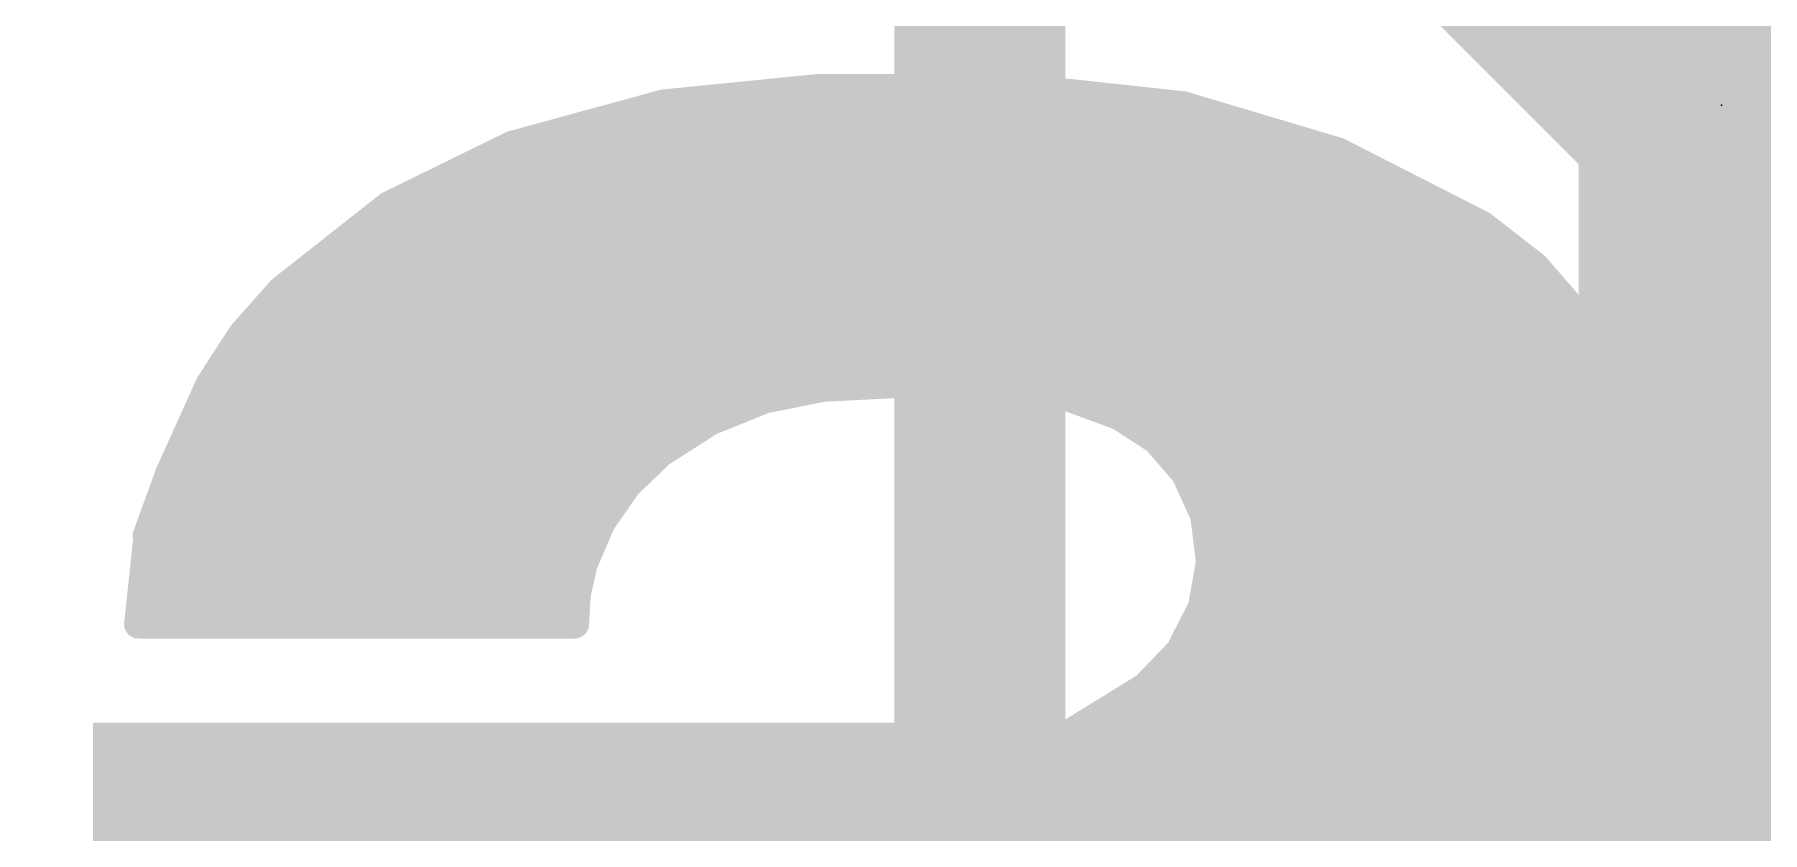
# Model space of a CAD drawing. Extents: x -0.1 to 42, y -11.4 to 16.1.
# Drawn here: x 34.058 to 35.597, y 8.242 to 8.953 of the extents above; entities that cross this region are included whole.
import ezdxf

# ---------------------------------------------------------------- set-up
doc = ezdxf.new("R2010")
doc.units = 0
for name, color, linetype in [('1', 12, 'CONTINUOUS'), ('16', 132, 'CONTINUOUS'), ('22', 40, 'CONTINUOUS'), ('23', 53, 'CONTINUOUS'), ('51', 53, 'CONTINUOUS')]:
    doc.layers.add(name, color=color, linetype=linetype)

# ---------------------------------------------------------------- blocks, each defined once
blk = doc.blocks.new('RECT')
blk.add_solid([(-0.5, -0.5), (0.5, -0.5), (-0.5, 0.5), (0.5, 0.5)])

msp = doc.modelspace()

# ---------------------------------------------------------------- linework, layer by layer
at = {"layer": '1', "const_width": 0.254}
msp.add_lwpolyline([(35.56, 4.445), (35.56, 9.525)], dxfattribs=at)
at = {"layer": '16', "const_width": 0.254}
msp.add_lwpolyline([(33.274, 11.176), (40.259, 4.191)], dxfattribs=at)
at = {"layer": '22', "const_width": 0.0254}
for points in [[(34.6181, 8.8913), (34.7574, 8.9052)], [(34.7574, 8.9052), (34.9377, 8.9052)], [(34.9377, 8.9052), (35.0807, 8.8897)], [(34.483, 8.8544), (34.6181, 8.8913)], [(34.6134, 8.89), (35.0781, 8.89)], [(35.0807, 8.8897), (35.2185, 8.8486)], [(34.3733, 8.8006), (34.483, 8.8544)], [(34.5204, 8.8646), (35.165, 8.8646)], [(34.452, 8.8392), (35.237, 8.8392)], [(35.2185, 8.8486), (35.3466, 8.7833)], [(34.4002, 8.8138), (35.2868, 8.8138)], [(34.2773, 8.7249), (34.3733, 8.8006)], [(34.3578, 8.7884), (35.3366, 8.7884)], [(35.3466, 8.7833), (35.3941, 8.7464)], [(34.3256, 8.763), (35.3727, 8.763)], [(34.3637, 8.6284), (34.8183, 8.7605)], [(34.8183, 8.7605), (35.2374, 8.6512)], [(34.8234, 8.7503), (34.4018, 8.6157)], [(35.2019, 8.636), (34.8234, 8.7503)], [(35.3941, 8.7464), (35.4336, 8.7009)], [(34.2934, 8.7376), (34.7836, 8.7376)], [(34.7395, 8.7376), (34.9061, 8.7376)], [(34.8655, 8.7376), (35.4018, 8.7376)], [(34.2424, 8.6854), (34.2773, 8.7249)], [(34.2661, 8.7122), (34.7041, 8.7122)], [(34.6521, 8.7122), (35.0035, 8.7122)], [(34.9496, 8.7122), (35.4238, 8.7122)], [(35.4336, 8.7009), (35.4635, 8.6487)], [(34.2138, 8.6411), (34.2424, 8.6854)], [(34.2437, 8.6868), (34.6245, 8.6868)], [(34.5647, 8.6868), (35.1009, 8.6868)], [(35.0337, 8.6868), (35.4417, 8.6868)], [(34.2269, 8.6614), (34.5449, 8.6614)], [(34.4773, 8.6614), (35.1983, 8.6614)], [(35.1178, 8.6614), (35.4562, 8.6614)], [(35.2374, 8.6512), (35.1841, 8.3464)], [(34.1782, 8.5623), (34.2138, 8.6411)], [(34.2115, 8.636), (34.4654, 8.636)], [(34.3899, 8.636), (34.7474, 8.636)], [(34.7599, 8.6385), (34.7083, 8.6282)], [(34.8463, 8.643), (34.7599, 8.6385)], [(34.9326, 8.6385), (34.8463, 8.643)], [(34.9794, 8.6296), (34.9326, 8.6385)], [(34.9458, 8.636), (35.2347, 8.636)], [(35.1536, 8.3617), (35.2019, 8.636)], [(35.2019, 8.636), (35.4677, 8.636)], [(35.4635, 8.6487), (35.4993, 8.5404)], [(34.1579, 8.4988), (34.3637, 8.6284)], [(34.7083, 8.6282), (34.6594, 8.6085)], [(35.0241, 8.6131), (34.9794, 8.6296)], [(34.2, 8.6106), (34.3949, 8.6106)], [(34.4018, 8.6157), (34.2062, 8.4709)], [(34.3354, 8.6106), (34.6646, 8.6106)], [(34.6594, 8.6085), (34.6151, 8.5801)], [(35.0568, 8.5918), (35.0241, 8.6131)], [(35.0279, 8.6106), (35.2303, 8.6106)], [(35.1974, 8.6106), (35.4761, 8.6106)], [(35.0825, 8.5623), (35.0568, 8.5918)], [(34.1885, 8.5852), (34.3606, 8.5852)], [(34.2951, 8.5852), (34.6231, 8.5852)], [(34.6151, 8.5801), (34.5857, 8.5519)], [(35.0626, 8.5852), (35.2259, 8.5852)], [(35.193, 8.5852), (35.4845, 8.5852)], [(34.1579, 8.5065), (34.1782, 8.5623)], [(34.1773, 8.5598), (34.3263, 8.5598)], [(34.2548, 8.5598), (34.5939, 8.5598)], [(35.0996, 8.5247), (35.0825, 8.5623)], [(35.0836, 8.5598), (35.2214, 8.5598)], [(35.1885, 8.5598), (35.4929, 8.5598)], [(34.5857, 8.5519), (34.5625, 8.5185)], [(34.1681, 8.5344), (34.292, 8.5344)], [(34.2144, 8.5344), (34.5736, 8.5344)], [(35.0952, 8.5344), (35.217, 8.5344)], [(35.184, 8.5344), (35.5, 8.5344)], [(35.4993, 8.5404), (35.5122, 8.427)], [(34.5625, 8.5185), (34.5465, 8.4811)], [(35.1048, 8.4837), (35.0996, 8.5247)], [(34.1503, 8.4277), (34.1579, 8.4988)], [(34.2062, 8.4709), (34.1579, 8.5065)], [(34.1588, 8.509), (34.2577, 8.509)], [(34.1741, 8.509), (34.5585, 8.509)], [(35.1016, 8.509), (35.2125, 8.509)], [(35.1795, 8.509), (35.5029, 8.509)], [(34.1563, 8.4836), (34.5476, 8.4836)], [(34.189, 8.4836), (34.2234, 8.4836)], [(34.5465, 8.4811), (34.5405, 8.4547)], [(35.0977, 8.443), (35.1048, 8.4837)], [(35.1048, 8.4836), (35.2081, 8.4836)], [(35.1751, 8.4836), (35.5057, 8.4836)], [(34.1536, 8.4582), (34.5413, 8.4582)], [(34.5405, 8.4547), (34.5389, 8.4277)], [(35.1004, 8.4582), (35.2037, 8.4582)], [(35.1706, 8.4582), (35.5086, 8.4582)], [(35.0776, 8.4036), (35.0977, 8.443)], [(34.5389, 8.4277), (34.1503, 8.4277)], [(34.1508, 8.4328), (34.5392, 8.4328)], [(35.0925, 8.4328), (35.1992, 8.4328)], [(35.1661, 8.4328), (35.5115, 8.4328)], [(35.5122, 8.427), (35.5016, 8.3134)], [(35.0469, 8.3718), (35.0776, 8.4036)], [(35.0795, 8.4074), (35.1948, 8.4074)], [(35.1616, 8.4074), (35.5104, 8.4074)], [(35.0567, 8.382), (35.1903, 8.382)], [(35.1572, 8.382), (35.508, 8.382)], [(34.3281, 7.8816), (35.1536, 8.3617)], [(34.9769, 8.3287), (35.0469, 8.3718)], [(35.1841, 8.3464), (34.7447, 8.0848)], [(35.0222, 8.3566), (35.1859, 8.3566)], [(35.1448, 8.3566), (35.5056, 8.3566)], [(34.8996, 8.3007), (34.9769, 8.3287)], [(34.981, 8.3312), (35.1586, 8.3312)], [(35.1012, 8.3312), (35.5033, 8.3312)], [(35.5016, 8.3134), (35.4865, 8.2645)], [(34.6964, 8.2601), (34.8996, 8.3007)], [(34.9137, 8.3058), (35.1159, 8.3058)], [(35.0575, 8.3058), (35.4992, 8.3058)], [(34.798, 8.2804), (35.0732, 8.2804)], [(35.0138, 8.2804), (35.4914, 8.2804)], [(34.5241, 8.222), (34.6964, 8.2601)], [(34.6733, 8.255), (35.0306, 8.255)], [(34.9701, 8.255), (35.4812, 8.255)], [(35.4865, 8.2645), (35.4615, 8.2198)], [(34.5586, 8.2296), (34.9879, 8.2296)], [(34.9265, 8.2296), (35.467, 8.2296)]]:
    msp.add_lwpolyline(points, dxfattribs=at)
at = {"layer": '22', "const_width": 0.0127}
for points in [[(34.7574, 8.9116, 1), (34.7574, 8.8989)], [(34.758, 8.8989, 1), (34.7568, 8.9115)], [(34.9384, 8.9115, 1), (34.937, 8.8989)], [(34.9377, 8.8989, 1), (34.9377, 8.9116)], [(34.6134, 8.8963, 1), (34.6134, 8.8837)], [(34.6174, 8.8976, 1), (34.6187, 8.885)], [(34.6198, 8.8851, 1), (34.6164, 8.8974)], [(35.0825, 8.8958, 1), (35.0789, 8.8836)], [(35.0781, 8.8837, 1), (35.0781, 8.8963)], [(35.08, 8.8834, 1), (35.0814, 8.896)], [(34.4813, 8.8605, 1), (34.4847, 8.8483)], [(34.4858, 8.8487, 1), (34.4802, 8.8601)], [(34.5204, 8.871, 1), (34.5204, 8.8583)], [(35.165, 8.8583, 1), (35.165, 8.871)], [(34.452, 8.8455, 1), (34.452, 8.8329)], [(35.2214, 8.8543, 1), (35.2156, 8.843)], [(35.2167, 8.8426, 1), (35.2203, 8.8547)], [(35.237, 8.8329, 1), (35.237, 8.8455)], [(34.4002, 8.8201, 1), (34.4002, 8.8075)], [(35.2868, 8.8075, 1), (35.2868, 8.8201)], [(34.3578, 8.7948, 1), (34.3578, 8.7821)], [(34.3705, 8.8063, 1), (34.3761, 8.7949)], [(34.3772, 8.7956, 1), (34.3693, 8.8056)], [(35.3366, 8.7821, 1), (35.3366, 8.7948)], [(35.3505, 8.7883, 1), (35.3427, 8.7783)], [(35.3437, 8.7776, 1), (35.3495, 8.789)], [(34.3256, 8.7693, 1), (34.3256, 8.7567)], [(34.8199, 8.7666, 1), (34.8167, 8.7544)], [(34.8201, 8.7544, 1), (34.8165, 8.7666)], [(35.3727, 8.7567, 1), (35.3727, 8.7693)], [(34.8252, 8.7564, 1), (34.8216, 8.7442)], [(34.8253, 8.7443, 1), (34.8215, 8.7563)], [(35.3989, 8.7505, 1), (35.3893, 8.7422)], [(35.3902, 8.7414, 1), (35.398, 8.7514)], [(34.2934, 8.7439, 1), (34.2934, 8.7313)], [(34.7395, 8.7439, 1), (34.7395, 8.7313)], [(34.7836, 8.7313, 1), (34.7836, 8.7439)], [(34.8655, 8.7439, 1), (34.8655, 8.7313)], [(34.9061, 8.7313, 1), (34.9061, 8.7439)], [(35.4018, 8.7313, 1), (35.4018, 8.7439)], [(34.2661, 8.7186, 1), (34.2661, 8.7059)], [(34.2734, 8.7299, 1), (34.2812, 8.7199)], [(34.2821, 8.7207, 1), (34.2725, 8.7291)], [(34.6521, 8.7186, 1), (34.6521, 8.7059)], [(34.7041, 8.7059, 1), (34.7041, 8.7186)], [(34.9496, 8.7186, 1), (34.9496, 8.7059)], [(35.0035, 8.7059, 1), (35.0035, 8.7186)], [(35.4238, 8.7059, 1), (35.4238, 8.7186)], [(35.4391, 8.7041, 1), (35.4281, 8.6978)], [(35.4288, 8.6968, 1), (35.4384, 8.7051)], [(34.2377, 8.6896, 1), (34.2472, 8.6812)], [(34.2478, 8.6819, 1), (34.2371, 8.6888)], [(34.2437, 8.6931, 1), (34.2437, 8.6805)], [(34.5647, 8.6931, 1), (34.5647, 8.6805)], [(34.6245, 8.6805, 1), (34.6245, 8.6931)], [(35.0337, 8.6931, 1), (35.0337, 8.6805)], [(35.1009, 8.6805, 1), (35.1009, 8.6931)], [(35.4417, 8.6805, 1), (35.4417, 8.6931)], [(34.2269, 8.6677, 1), (34.2269, 8.6551)], [(34.4773, 8.6677, 1), (34.4773, 8.6551)], [(34.5449, 8.6551, 1), (34.5449, 8.6677)], [(35.1178, 8.6677, 1), (35.1178, 8.6551)], [(35.1983, 8.6551, 1), (35.1983, 8.6677)], [(35.2437, 8.6501, 1), (35.2311, 8.6523)], [(35.2358, 8.6451, 1), (35.239, 8.6573)], [(35.4562, 8.6551, 1), (35.4562, 8.6677)], [(34.2115, 8.6424, 1), (34.2115, 8.6297)], [(34.2085, 8.6445, 1), (34.2191, 8.6377)], [(34.2196, 8.6385, 1), (34.208, 8.6437)], [(34.3899, 8.6424, 1), (34.3899, 8.6297)], [(34.4654, 8.6297, 1), (34.4654, 8.6424)], [(34.7474, 8.6297, 1), (34.7474, 8.6424)], [(34.7596, 8.6448, 1), (34.7602, 8.6322)], [(34.7611, 8.6323, 1), (34.7587, 8.6447)], [(34.8466, 8.6493, 1), (34.8459, 8.6366)], [(34.8466, 8.6366, 1), (34.8459, 8.6493)], [(34.9338, 8.6447, 1), (34.9314, 8.6323)], [(34.9323, 8.6322, 1), (34.9329, 8.6448)], [(34.9458, 8.6424, 1), (34.9458, 8.6297)], [(35.2019, 8.6424, 1), (35.2019, 8.6297)], [(35.2082, 8.6349, 1), (35.1956, 8.6371)], [(35.2001, 8.6299, 1), (35.2037, 8.6421)], [(35.2347, 8.6297, 1), (35.2347, 8.6424)], [(35.4695, 8.6507, 1), (35.4575, 8.6467)], [(35.458, 8.6455, 1), (35.469, 8.6519)], [(35.4677, 8.6297, 1), (35.4677, 8.6424)], [(34.3619, 8.6345, 1), (34.3655, 8.6223)], [(34.3671, 8.623, 1), (34.3603, 8.6338)], [(34.707, 8.6344, 1), (34.7095, 8.622)], [(34.7106, 8.6223, 1), (34.7059, 8.6341)], [(34.9816, 8.6356, 1), (34.9772, 8.6237)], [(34.9782, 8.6234, 1), (34.9806, 8.6359)], [(34.2, 8.6169, 1), (34.2, 8.6043)], [(34.3354, 8.6169, 1), (34.3354, 8.6043)], [(34.3949, 8.6043, 1), (34.3949, 8.6169)], [(34.3999, 8.6217, 1), (34.4037, 8.6097)], [(34.4056, 8.6106, 1), (34.398, 8.6208)], [(34.6571, 8.6144, 1), (34.6618, 8.6026)], [(34.6629, 8.6032, 1), (34.656, 8.6139)], [(34.6646, 8.6043, 1), (34.6646, 8.6169)], [(35.0276, 8.6184, 1), (35.0206, 8.6078)], [(35.0279, 8.6169, 1), (35.0279, 8.6043)], [(35.0219, 8.6071, 1), (35.0263, 8.6191)], [(35.1974, 8.6169, 1), (35.1974, 8.6043)], [(35.2303, 8.6043, 1), (35.2303, 8.6169)], [(35.4761, 8.6043, 1), (35.4761, 8.6169)], [(35.0616, 8.5959, 1), (35.0521, 8.5876)], [(35.0534, 8.5865, 1), (35.0603, 8.5971)], [(34.1885, 8.5915, 1), (34.1885, 8.5789)], [(34.2951, 8.5915, 1), (34.2951, 8.5789)], [(34.3606, 8.5789, 1), (34.3606, 8.5915)], [(34.6117, 8.5854, 1), (34.6185, 8.5748)], [(34.6195, 8.5755, 1), (34.6107, 8.5847)], [(34.6231, 8.5789, 1), (34.6231, 8.5915)], [(35.0626, 8.5915, 1), (35.0626, 8.5789)], [(35.193, 8.5915, 1), (35.193, 8.5789)], [(35.2259, 8.5789, 1), (35.2259, 8.5915)], [(35.4845, 8.5789, 1), (35.4845, 8.5915)], [(34.1773, 8.5662, 1), (34.1773, 8.5535)], [(34.1724, 8.5649, 1), (34.184, 8.5597)], [(34.1842, 8.5601, 1), (34.1722, 8.5645)], [(34.2548, 8.5662, 1), (34.2548, 8.5535)], [(34.3263, 8.5535, 1), (34.3263, 8.5662)], [(34.5939, 8.5535, 1), (34.5939, 8.5662)], [(35.0883, 8.5649, 1), (35.0767, 8.5597)], [(35.0836, 8.5662, 1), (35.0836, 8.5535)], [(35.0777, 8.5581, 1), (35.0873, 8.5665)], [(35.1885, 8.5662, 1), (35.1885, 8.5535)], [(35.2214, 8.5535, 1), (35.2214, 8.5662)], [(35.4929, 8.5535, 1), (35.4929, 8.5662)], [(34.5813, 8.5565, 1), (34.5901, 8.5474)], [(34.5909, 8.5483, 1), (34.5805, 8.5556)], [(34.1681, 8.5407, 1), (34.1681, 8.5281)], [(34.2144, 8.5407, 1), (34.2144, 8.5281)], [(34.292, 8.5281, 1), (34.292, 8.5407)], [(34.5736, 8.5281, 1), (34.5736, 8.5407)], [(35.0952, 8.5407, 1), (35.0952, 8.5281)], [(35.184, 8.5407, 1), (35.184, 8.5281)], [(35.217, 8.5281, 1), (35.217, 8.5407)], [(35.5056, 8.5411, 1), (35.493, 8.5396)], [(35.4933, 8.5384, 1), (35.5053, 8.5424)], [(35.5, 8.5281, 1), (35.5, 8.5407)], [(34.5573, 8.5221, 1), (34.5678, 8.5149)], [(34.5684, 8.516, 1), (34.5567, 8.521)], [(35.1059, 8.5255, 1), (35.0933, 8.5239)], [(35.0938, 8.5221, 1), (35.1054, 8.5273)], [(34.1617, 8.5116, 1), (34.1541, 8.5014)], [(34.1519, 8.5087, 1), (34.1639, 8.5043)], [(34.1545, 8.5042, 1), (34.1613, 8.4934)], [(34.1642, 8.4981, 1), (34.1516, 8.4995)], [(34.1588, 8.5153, 1), (34.1588, 8.5027)], [(34.1741, 8.5153, 1), (34.1741, 8.5027)], [(34.2577, 8.5027, 1), (34.2577, 8.5153)], [(34.5585, 8.5027, 1), (34.5585, 8.5153)], [(35.1016, 8.5153, 1), (35.1016, 8.5027)], [(35.1795, 8.5153, 1), (35.1795, 8.5027)], [(35.2125, 8.5027, 1), (35.2125, 8.5153)], [(35.5029, 8.5027, 1), (35.5029, 8.5153)], [(34.1563, 8.49, 1), (34.1563, 8.4773)], [(34.189, 8.49, 1), (34.189, 8.4773)], [(34.2234, 8.4773, 1), (34.2234, 8.49)], [(34.5527, 8.4797, 1), (34.5403, 8.4825)], [(34.5476, 8.4773, 1), (34.5476, 8.49)], [(35.1048, 8.49, 1), (35.1048, 8.4773)], [(35.1111, 8.4826, 1), (35.0986, 8.4848)], [(35.1751, 8.49, 1), (35.1751, 8.4773)], [(35.2081, 8.4773, 1), (35.2081, 8.49)], [(35.5057, 8.4773, 1), (35.5057, 8.49)], [(34.2024, 8.476, 1), (34.21, 8.4658)], [(34.2024, 8.4658, 1), (34.21, 8.476)], [(34.5407, 8.4836, 1), (34.5523, 8.4786)], [(35.0985, 8.4829, 1), (35.1111, 8.4845)], [(34.1536, 8.4645, 1), (34.1536, 8.4519)], [(34.5343, 8.4561, 1), (34.5467, 8.4533)], [(34.5469, 8.4543, 1), (34.5342, 8.4551)], [(34.5413, 8.4519, 1), (34.5413, 8.4645)], [(35.1004, 8.4645, 1), (35.1004, 8.4519)], [(35.1706, 8.4645, 1), (35.1706, 8.4519)], [(35.2037, 8.4519, 1), (35.2037, 8.4645)], [(35.5086, 8.4519, 1), (35.5086, 8.4645)], [(35.0914, 8.4441, 1), (35.104, 8.4419)], [(35.1034, 8.4401, 1), (35.092, 8.4459)], [(34.144, 8.4284, 1), (34.1566, 8.427)], [(34.1503, 8.434, 1), (34.1503, 8.4214)], [(34.1508, 8.4391, 1), (34.1508, 8.4265)], [(34.5326, 8.4281, 1), (34.5452, 8.4273)], [(34.5389, 8.4214, 1), (34.5389, 8.434)], [(34.5392, 8.4265, 1), (34.5392, 8.4391)], [(35.0925, 8.4391, 1), (35.0925, 8.4265)], [(35.1661, 8.4391, 1), (35.1661, 8.4265)], [(35.1992, 8.4265, 1), (35.1992, 8.4391)], [(35.5185, 8.4264, 1), (35.5059, 8.4276)], [(35.5059, 8.4263, 1), (35.5185, 8.4277)], [(35.5115, 8.4265, 1), (35.5115, 8.4391)], [(35.0822, 8.3992, 1), (35.073, 8.408)], [(35.0795, 8.4138, 1), (35.0795, 8.4011)], [(35.1616, 8.4138, 1), (35.1616, 8.4011)], [(35.1948, 8.4011, 1), (35.1948, 8.4138)], [(35.5104, 8.4011, 1), (35.5104, 8.4138)], [(35.0719, 8.4065, 1), (35.0833, 8.4007)], [(35.0567, 8.3883, 1), (35.0567, 8.3757)], [(35.1572, 8.3883, 1), (35.1572, 8.3757)], [(35.1903, 8.3757, 1), (35.1903, 8.3883)], [(35.508, 8.3757, 1), (35.508, 8.3883)], [(35.0423, 8.3762, 1), (35.0515, 8.3674)], [(35.0502, 8.3664, 1), (35.0436, 8.3772)], [(35.1568, 8.3562, 1), (35.1504, 8.3672)], [(35.0222, 8.3629, 1), (35.0222, 8.3503)], [(35.1448, 8.3629, 1), (35.1448, 8.3503)], [(35.1473, 8.3628, 1), (35.1599, 8.3606)], [(35.1873, 8.3409, 1), (35.1809, 8.3519)], [(35.1859, 8.3503, 1), (35.1859, 8.3629)], [(35.5056, 8.3503, 1), (35.5056, 8.3629)], [(34.9736, 8.3341, 1), (34.9802, 8.3233)], [(34.981, 8.3376, 1), (34.981, 8.3249)], [(34.9791, 8.3227, 1), (34.9748, 8.3346)], [(35.1012, 8.3376, 1), (35.1012, 8.3249)], [(35.1586, 8.3249, 1), (35.1586, 8.3376)], [(35.1778, 8.3475, 1), (35.1904, 8.3453)], [(35.5033, 8.3249, 1), (35.5033, 8.3376)], [(35.5077, 8.3115, 1), (35.4955, 8.3153)], [(34.8974, 8.3067, 1), (34.9018, 8.2947)], [(34.9008, 8.2945, 1), (34.8984, 8.3069)], [(34.9137, 8.3121, 1), (34.9137, 8.2995)], [(35.0575, 8.3121, 1), (35.0575, 8.2995)], [(35.1159, 8.2995, 1), (35.1159, 8.3121)], [(35.4953, 8.314, 1), (35.5079, 8.3128)], [(35.4992, 8.2995, 1), (35.4992, 8.3121)], [(34.798, 8.2867, 1), (34.798, 8.2741)], [(35.0138, 8.2867, 1), (35.0138, 8.2741)], [(35.0732, 8.2741, 1), (35.0732, 8.2867)], [(35.4914, 8.2741, 1), (35.4914, 8.2867)], [(34.6733, 8.2614, 1), (34.6733, 8.2487)], [(34.6952, 8.2663, 1), (34.6976, 8.2539)], [(34.6978, 8.2539, 1), (34.695, 8.2663)], [(34.9701, 8.2614, 1), (34.9701, 8.2487)], [(35.0306, 8.2487, 1), (35.0306, 8.2614)], [(35.4804, 8.2664, 1), (35.4925, 8.2626)], [(35.492, 8.2614, 1), (35.4809, 8.2676)], [(35.4812, 8.2487, 1), (35.4812, 8.2614)]]:
    msp.add_lwpolyline(points, format="xyb", dxfattribs=at)
at = {"layer": '23'}
msp.add_point((35.56, 8.89), dxfattribs=at)
at = {"layer": '51', "const_width": 0.1524}
msp.add_lwpolyline([(34.8996, 7.4676), (34.8996, 10.3124)], dxfattribs=at)

# ---------------------------------------------------------------- block references
at = {"layer": '1', "xscale": 0.8, "yscale": 0.9, "rotation": 270}
msp.add_blockref('RECT', (34.56, 7.94), dxfattribs=at)

doc.saveas('drawing.dxf')
